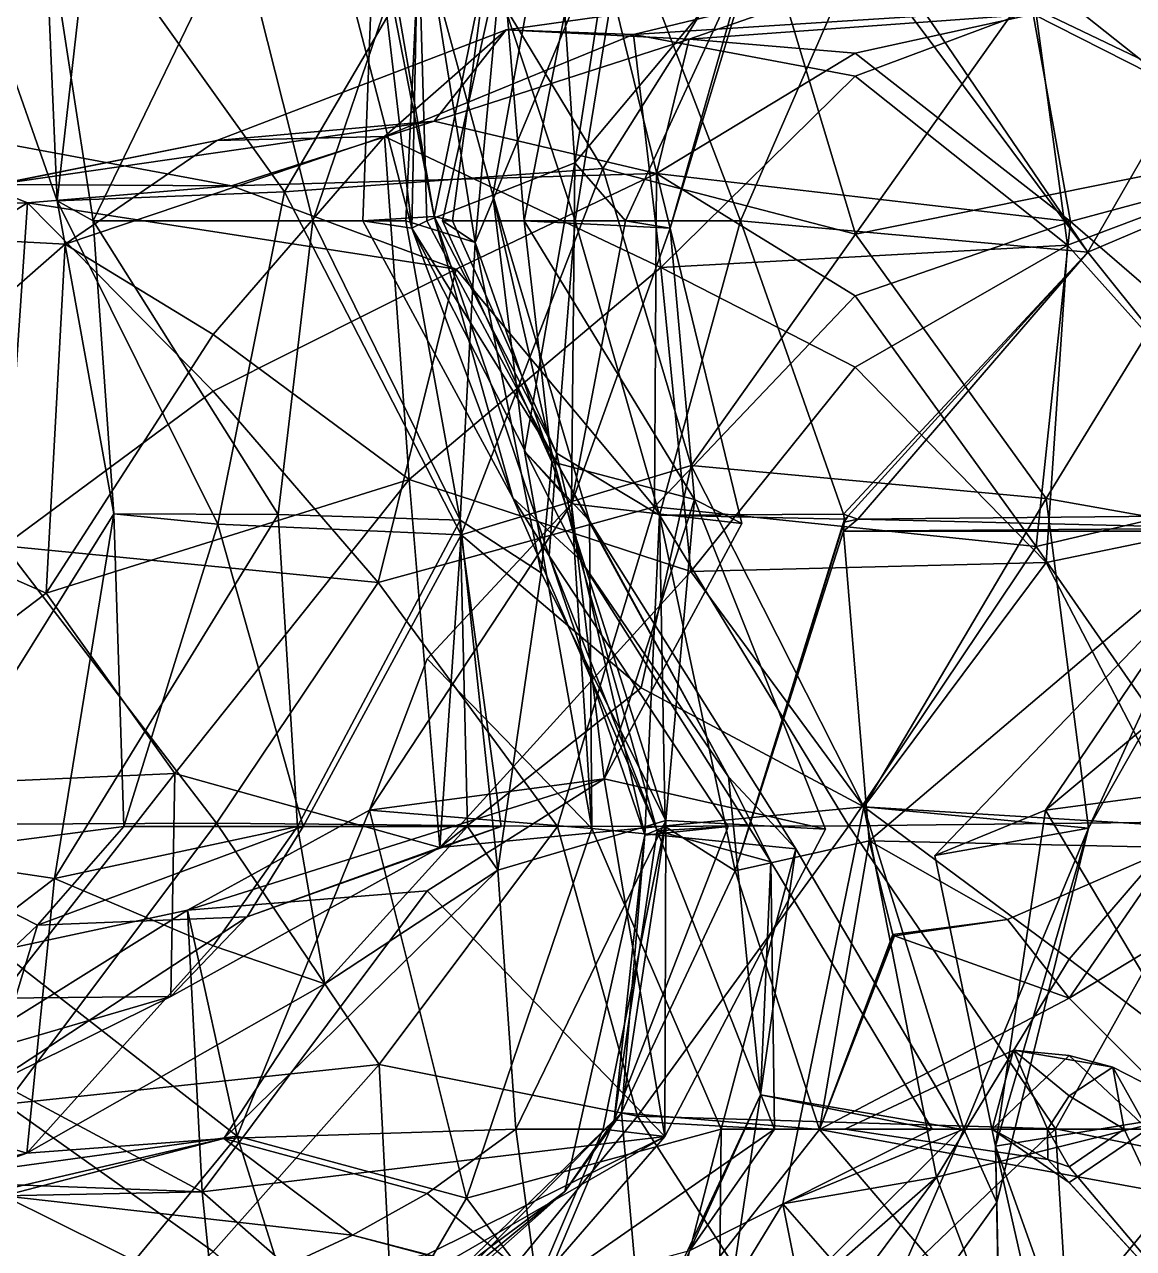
# Model space of a CAD drawing. Extents: x 290034 to 295698, y 4553723 to 4561693.
# Drawn here: x 291748.8 to 291814.1, y 4554267.2 to 4554339.3 of the extents above; entities that cross this region are included whole.
import ezdxf

# ---------------------------------------------------------------- set-up
doc = ezdxf.new("R2010")
doc.units = 0
doc.layers.add('Au_ppm_Pref_-_0_2', color=7, linetype='CONTINUOUS')

msp = doc.modelspace()

# ---------------------------------------------------------------- linework, layer by layer
at = {"layer": 'Au_ppm_Pref_-_0_2'}
for points in [[(291779.996, 4554349.171, 1846.071), (291771.988, 4554345.353, 1852.878), (291776.383, 4554329.211, 1846.867)], [(291781.194, 4554331.114, 1840.022), (291779.996, 4554349.171, 1846.071), (291776.383, 4554329.211, 1846.867)], [(291779.996, 4554349.171, 1846.071), (291781.194, 4554331.114, 1840.022), (291783.437, 4554345.519, 1841.191)], [(291786.812, 4554327.282, 1829.434), (291781.988, 4554346.961, 1823.488), (291793.313, 4554348.792, 1830.647)], [(291786.812, 4554327.282, 1829.434), (291793.313, 4554348.792, 1830.647), (291791.355, 4554343.225, 1835.92)], [(291825.802, 4554347.901, 1780.587), (291808.441, 4554342.026, 1777.906), (291821.43, 4554331.717, 1777.896)], [(291784.078, 4554347.348, 1811.485), (291775.326, 4554326.421, 1811.513), (291772.137, 4554346.41, 1805.37)], [(291776.919, 4554343.603, 1818.344), (291775.326, 4554326.421, 1811.513), (291784.078, 4554347.348, 1811.485)], [(291761.338, 4554345.257, 1798.779), (291772.137, 4554346.41, 1805.37), (291765.77, 4554327.701, 1800.816)], [(291772.137, 4554346.41, 1805.37), (291771.244, 4554327.701, 1805.555), (291765.77, 4554327.701, 1800.816)], [(291775.326, 4554326.421, 1811.513), (291771.244, 4554327.701, 1805.555), (291772.137, 4554346.41, 1805.37)], [(291776.919, 4554343.603, 1818.344), (291781.988, 4554346.961, 1823.488), (291778.228, 4554327.701, 1822.222)], [(291778.228, 4554327.701, 1822.222), (291781.988, 4554346.961, 1823.488), (291786.812, 4554327.282, 1829.434)], [(291823.498, 4554346.859, 1886.684), (291811.402, 4554325.861, 1887.581), (291798.728, 4554344.505, 1887.218)], [(291823.498, 4554346.859, 1886.684), (291825.979, 4554332.068, 1885.667), (291811.402, 4554325.861, 1887.581)], [(291750.72, 4554328.881, 1788.446), (291744.886, 4554345.519, 1787.737), (291749.976, 4554346.315, 1793.544)], [(291749.976, 4554346.315, 1793.544), (291761.338, 4554345.257, 1798.779), (291752.848, 4554327.701, 1794.917)], [(291749.976, 4554346.315, 1793.544), (291752.848, 4554327.701, 1794.917), (291750.72, 4554328.881, 1788.446)], [(291773.743, 4554345.83, 1782.106), (291752.613, 4554345.519, 1784.293), (291764.115, 4554329.416, 1782.749)], [(291773.743, 4554345.83, 1782.106), (291764.115, 4554329.416, 1782.749), (291782.861, 4554330.78, 1779.708)], [(291766.857, 4554345.519, 1859.009), (291769.406, 4554345.956, 1864.935), (291771.599, 4554327.276, 1859.002)], [(291768.718, 4554327.701, 1864.948), (291769.406, 4554345.956, 1864.935), (291772.921, 4554327.959, 1870.766)], [(291769.406, 4554345.956, 1864.935), (291768.718, 4554327.701, 1864.948), (291771.599, 4554327.276, 1859.002)], [(291772.921, 4554327.959, 1870.766), (291769.406, 4554345.956, 1864.935), (291769.877, 4554345.519, 1870.887)], [(291782.861, 4554330.78, 1779.708), (291792.134, 4554345.519, 1779.166), (291773.743, 4554345.83, 1782.106)], [(291744.886, 4554345.519, 1787.737), (291750.72, 4554328.881, 1788.446), (291752.613, 4554345.519, 1784.293)], [(291764.115, 4554329.416, 1782.749), (291752.613, 4554345.519, 1784.293), (291750.72, 4554328.881, 1788.446)], [(291761.338, 4554345.257, 1798.779), (291765.77, 4554327.701, 1800.816), (291752.848, 4554327.701, 1794.917)], [(291771.988, 4554345.353, 1852.878), (291766.857, 4554345.519, 1859.009), (291771.599, 4554327.276, 1859.002)], [(291769.877, 4554345.519, 1870.887), (291776.088, 4554343.341, 1876.362), (291772.921, 4554327.959, 1870.766)], [(291771.988, 4554345.353, 1852.878), (291771.599, 4554327.276, 1859.002), (291772.491, 4554327.701, 1853.069)], [(291776.383, 4554329.211, 1846.867), (291771.988, 4554345.353, 1852.878), (291772.491, 4554327.701, 1853.069)], [(291776.088, 4554343.341, 1876.362), (291784.121, 4554345.561, 1883.176), (291781.218, 4554327.701, 1881.396)], [(291791.355, 4554343.225, 1835.92), (291783.437, 4554345.519, 1841.191), (291781.194, 4554331.114, 1840.022)], [(291781.218, 4554327.701, 1881.396), (291784.121, 4554345.561, 1883.176), (291790.958, 4554327.701, 1885.951)], [(291792.134, 4554345.519, 1779.166), (291782.861, 4554330.78, 1779.708), (291797.724, 4554326.915, 1778.237)], [(291784.121, 4554345.561, 1883.176), (291797.984, 4554343.837, 1887.132), (291790.958, 4554327.701, 1885.951)], [(291792.134, 4554345.519, 1779.166), (291797.724, 4554326.915, 1778.237), (291808.441, 4554342.026, 1777.906)], [(291811.402, 4554325.861, 1887.581), (291797.984, 4554343.837, 1887.132), (291798.728, 4554344.505, 1887.218)], [(291778.228, 4554327.701, 1822.222), (291773.412, 4554327.701, 1817.433), (291776.919, 4554343.603, 1818.344)], [(291776.919, 4554343.603, 1818.344), (291773.412, 4554327.701, 1817.433), (291775.326, 4554326.421, 1811.513)], [(291797.984, 4554343.837, 1887.132), (291811.402, 4554325.861, 1887.581), (291790.958, 4554327.701, 1885.951)], [(291776.088, 4554343.341, 1876.362), (291773.997, 4554327.701, 1876.827), (291772.921, 4554327.959, 1870.766)], [(291776.088, 4554343.341, 1876.362), (291781.218, 4554327.701, 1881.396), (291773.997, 4554327.701, 1876.827)], [(291791.355, 4554343.225, 1835.92), (291781.194, 4554331.114, 1840.022), (291784.177, 4554327.701, 1835.251)], [(291791.355, 4554343.225, 1835.92), (291784.177, 4554327.701, 1835.251), (291786.812, 4554327.282, 1829.434)], [(291784.658, 4554338.673, 1763.397), (291777.162, 4554338.949, 1758.04), (291797.811, 4554341.842, 1758.031)], [(291797.811, 4554341.842, 1758.031), (291777.162, 4554338.949, 1758.04), (291787.933, 4554338.402, 1753.145)], [(291784.658, 4554338.673, 1763.397), (291797.811, 4554341.842, 1758.031), (291808.32, 4554340.179, 1763.14)], [(291797.811, 4554341.842, 1758.031), (291787.933, 4554338.402, 1753.145), (291808.185, 4554339.874, 1752.979)], [(291797.724, 4554326.915, 1778.237), (291821.43, 4554331.717, 1777.896), (291808.441, 4554342.026, 1777.906)], [(291784.658, 4554338.673, 1763.397), (291808.32, 4554340.179, 1763.14), (291797.715, 4554336.22, 1766.819)], [(291810.215, 4554326.266, 1769.014), (291797.715, 4554336.22, 1766.819), (291808.32, 4554340.179, 1763.14)], [(291819.374, 4554340.513, 1758.04), (291808.185, 4554339.874, 1752.979), (291824.667, 4554331.51, 1751.921)], [(291808.32, 4554340.179, 1763.14), (291819.374, 4554340.513, 1758.04), (291825.419, 4554331.997, 1764.353)], [(291810.215, 4554326.266, 1769.014), (291808.32, 4554340.179, 1763.14), (291825.419, 4554331.997, 1764.353)], [(291787.933, 4554338.402, 1753.145), (291797.715, 4554337.579, 1748.808), (291808.185, 4554339.874, 1752.979)], [(291808.185, 4554339.874, 1752.979), (291797.715, 4554337.579, 1748.808), (291810.382, 4554327.666, 1746.025)], [(291808.185, 4554339.874, 1752.979), (291810.382, 4554327.666, 1746.025), (291824.667, 4554331.51, 1751.921)], [(291770.002, 4554332.664, 1764.344), (291760.127, 4554332.433, 1758.152), (291777.162, 4554338.949, 1758.04)], [(291777.162, 4554338.949, 1758.04), (291760.127, 4554332.433, 1758.152), (291772.921, 4554333.576, 1752.135)], [(291784.658, 4554338.673, 1763.397), (291770.002, 4554332.664, 1764.344), (291777.162, 4554338.949, 1758.04)], [(291786.273, 4554324.965, 1768.529), (291770.002, 4554332.664, 1764.344), (291784.658, 4554338.673, 1763.397)], [(291787.933, 4554338.402, 1753.145), (291777.162, 4554338.949, 1758.04), (291772.921, 4554333.576, 1752.135)], [(291786.273, 4554324.965, 1768.529), (291784.658, 4554338.673, 1763.397), (291797.715, 4554336.22, 1766.819)], [(291786.003, 4554330.501, 1745.799), (291787.933, 4554338.402, 1753.145), (291772.921, 4554333.576, 1752.135)], [(291787.933, 4554338.402, 1753.145), (291786.003, 4554330.501, 1745.799), (291797.715, 4554337.579, 1748.808)], [(291786.003, 4554330.501, 1745.799), (291810.382, 4554327.666, 1746.025), (291797.715, 4554337.579, 1748.808)], [(291810.215, 4554326.266, 1769.014), (291786.273, 4554324.965, 1768.529), (291797.715, 4554336.22, 1766.819)], [(291721.923, 4554328.633, 1739.6), (291748.975, 4554328.77, 1739.746), (291734.171, 4554334.741, 1745.958)], [(291747.163, 4554329.835, 1752.042), (291734.171, 4554334.741, 1745.958), (291760.982, 4554329.774, 1745.394)], [(291748.975, 4554328.77, 1739.746), (291760.982, 4554329.774, 1745.394), (291734.171, 4554334.741, 1745.958)], [(291747.163, 4554329.835, 1752.042), (291772.921, 4554333.576, 1752.135), (291760.127, 4554332.433, 1758.152)], [(291747.163, 4554329.835, 1752.042), (291760.982, 4554329.774, 1745.394), (291772.921, 4554333.576, 1752.135)], [(291760.982, 4554329.774, 1745.394), (291786.003, 4554330.501, 1745.799), (291772.921, 4554333.576, 1752.135)], [(291751.2, 4554326.323, 1763.102), (291734.244, 4554327.242, 1757.971), (291760.127, 4554332.433, 1758.152)], [(291734.244, 4554327.242, 1757.971), (291747.163, 4554329.835, 1752.042), (291760.127, 4554332.433, 1758.152)], [(291770.002, 4554332.664, 1764.344), (291759.918, 4554321.025, 1767.694), (291751.2, 4554326.323, 1763.102)], [(291760.127, 4554332.433, 1758.152), (291770.002, 4554332.664, 1764.344), (291751.2, 4554326.323, 1763.102)], [(291771.444, 4554312.485, 1770.748), (291759.918, 4554321.025, 1767.694), (291770.002, 4554332.664, 1764.344)], [(291786.273, 4554324.965, 1768.529), (291771.444, 4554312.485, 1770.748), (291770.002, 4554332.664, 1764.344)], [(291825.419, 4554331.997, 1764.353), (291824.142, 4554310.734, 1771.016), (291810.215, 4554326.266, 1769.014)], [(291811.402, 4554325.861, 1887.581), (291825.979, 4554332.068, 1885.667), (291823.794, 4554310.396, 1890.422)], [(291797.724, 4554326.915, 1778.237), (291808.95, 4554311.366, 1776.996), (291821.43, 4554331.717, 1777.896)], [(291821.227, 4554309.177, 1782.037), (291821.43, 4554331.717, 1777.896), (291808.95, 4554311.366, 1776.996)], [(291824.667, 4554331.51, 1751.921), (291810.382, 4554327.666, 1746.025), (291827.375, 4554312.987, 1745.206)], [(291764.115, 4554329.416, 1782.749), (291774.51, 4554309.22, 1782.147), (291782.861, 4554330.78, 1779.708)], [(291774.51, 4554309.22, 1782.147), (291788.05, 4554313.3, 1778.38), (291782.861, 4554330.78, 1779.708)], [(291778.246, 4554314.147, 1841.191), (291781.194, 4554331.114, 1840.022), (291776.383, 4554329.211, 1846.867)], [(291781.194, 4554331.114, 1840.022), (291778.246, 4554314.147, 1841.191), (291781.006, 4554311.057, 1835.535)], [(291784.177, 4554327.701, 1835.251), (291781.194, 4554331.114, 1840.022), (291781.006, 4554311.057, 1835.535)], [(291797.724, 4554326.915, 1778.237), (291782.861, 4554330.78, 1779.708), (291788.05, 4554313.3, 1778.38)], [(291774.21, 4554324.866, 1740.971), (291786.003, 4554330.501, 1745.799), (291760.982, 4554329.774, 1745.394)], [(291774.21, 4554324.866, 1740.971), (291785.891, 4554310.867, 1738.667), (291786.003, 4554330.501, 1745.799)], [(291785.891, 4554310.867, 1738.667), (291797.715, 4554323.301, 1741.689), (291786.003, 4554330.501, 1745.799)], [(291797.715, 4554323.301, 1741.689), (291810.382, 4554327.666, 1746.025), (291786.003, 4554330.501, 1745.799)], [(291774.21, 4554324.866, 1740.971), (291760.982, 4554329.774, 1745.394), (291748.975, 4554328.77, 1739.746)], [(291764.115, 4554329.416, 1782.749), (291750.72, 4554328.881, 1788.446), (291760.189, 4554309.846, 1787.844)], [(291764.115, 4554329.416, 1782.749), (291760.189, 4554309.846, 1787.844), (291774.51, 4554309.22, 1782.147)], [(291779.87, 4554313.975, 1853.069), (291776.383, 4554329.211, 1846.867), (291772.491, 4554327.701, 1853.069)], [(291779.87, 4554313.975, 1853.069), (291782.07, 4554310.053, 1847.2), (291776.383, 4554329.211, 1846.867)], [(291776.383, 4554329.211, 1846.867), (291782.07, 4554310.053, 1847.2), (291778.246, 4554314.147, 1841.191)], [(291734.719, 4554319.93, 1736.873), (291748.975, 4554328.77, 1739.746), (291721.923, 4554328.633, 1739.6)], [(291747.606, 4554308.571, 1735.975), (291748.975, 4554328.77, 1739.746), (291734.719, 4554319.93, 1736.873)], [(291747.606, 4554308.571, 1735.975), (291759.918, 4554317.69, 1737.62), (291748.975, 4554328.77, 1739.746)], [(291759.918, 4554317.69, 1737.62), (291774.21, 4554324.866, 1740.971), (291748.975, 4554328.77, 1739.746)], [(291760.189, 4554309.846, 1787.844), (291750.72, 4554328.881, 1788.446), (291754.06, 4554310.456, 1793.676)], [(291754.06, 4554310.456, 1793.676), (291750.72, 4554328.881, 1788.446), (291752.848, 4554327.701, 1794.917)], [(291754.06, 4554310.456, 1793.676), (291752.848, 4554327.701, 1794.917), (291763.729, 4554310.425, 1798.608)], [(291763.729, 4554310.425, 1798.608), (291752.848, 4554327.701, 1794.917), (291765.77, 4554327.701, 1800.816)], [(291774.456, 4554310.081, 1805.281), (291763.729, 4554310.425, 1798.608), (291765.77, 4554327.701, 1800.816)], [(291774.456, 4554310.081, 1805.281), (291765.77, 4554327.701, 1800.816), (291771.244, 4554327.701, 1805.555)], [(291777.557, 4554311.399, 1865.84), (291768.718, 4554327.701, 1864.948), (291772.921, 4554327.959, 1870.766)], [(291777.557, 4554311.399, 1865.84), (291771.599, 4554327.276, 1859.002), (291768.718, 4554327.701, 1864.948)], [(291774.456, 4554310.081, 1805.281), (291771.244, 4554327.701, 1805.555), (291775.326, 4554326.421, 1811.513)], [(291779.87, 4554313.975, 1853.069), (291772.491, 4554327.701, 1853.069), (291771.599, 4554327.276, 1859.002)], [(291780.116, 4554314.036, 1876.827), (291779.7, 4554307.986, 1871.684), (291772.921, 4554327.959, 1870.766)], [(291772.921, 4554327.959, 1870.766), (291779.7, 4554307.986, 1871.684), (291777.557, 4554311.399, 1865.84)], [(291780.116, 4554314.036, 1876.827), (291772.921, 4554327.959, 1870.766), (291773.997, 4554327.701, 1876.827)], [(291778.228, 4554327.701, 1822.222), (291779.845, 4554313.516, 1817.433), (291773.412, 4554327.701, 1817.433)], [(291773.412, 4554327.701, 1817.433), (291779.845, 4554313.516, 1817.433), (291775.326, 4554326.421, 1811.513)], [(291780.116, 4554314.036, 1876.827), (291773.997, 4554327.701, 1876.827), (291781.218, 4554327.701, 1881.396)], [(291778.228, 4554327.701, 1822.222), (291786.812, 4554327.282, 1829.434), (291788.251, 4554311.31, 1823.32)], [(291778.228, 4554327.701, 1822.222), (291788.251, 4554311.31, 1823.32), (291779.845, 4554313.516, 1817.433)], [(291780.116, 4554314.036, 1876.827), (291781.218, 4554327.701, 1881.396), (291786.189, 4554310.385, 1882.535)], [(291786.812, 4554327.282, 1829.434), (291784.177, 4554327.701, 1835.251), (291781.006, 4554311.057, 1835.535)], [(291786.189, 4554310.385, 1882.535), (291781.218, 4554327.701, 1881.396), (291790.958, 4554327.701, 1885.951)], [(291790.958, 4554327.701, 1885.951), (291797.012, 4554310.441, 1888.563), (291786.189, 4554310.385, 1882.535)], [(291797.012, 4554310.441, 1888.563), (291790.958, 4554327.701, 1885.951), (291811.402, 4554325.861, 1887.581)], [(291808.354, 4554308.547, 1740.788), (291810.382, 4554327.666, 1746.025), (291797.715, 4554323.301, 1741.689)], [(291808.354, 4554308.547, 1740.788), (291827.375, 4554312.987, 1745.206), (291810.382, 4554327.666, 1746.025)], [(291751.2, 4554326.323, 1763.102), (291735.212, 4554312.32, 1764.637), (291734.244, 4554327.242, 1757.971)], [(291777.557, 4554311.399, 1865.84), (291781.544, 4554307.741, 1858.554), (291771.599, 4554327.276, 1859.002)], [(291781.544, 4554307.741, 1858.554), (291779.87, 4554313.975, 1853.069), (291771.599, 4554327.276, 1859.002)], [(291786.812, 4554327.282, 1829.434), (291781.006, 4554311.057, 1835.535), (291791.037, 4554309.883, 1829.312)], [(291786.812, 4554327.282, 1829.434), (291791.037, 4554309.883, 1829.312), (291788.251, 4554311.31, 1823.32)], [(291750.073, 4554305.782, 1768.923), (291735.212, 4554312.32, 1764.637), (291751.2, 4554326.323, 1763.102)], [(291750.073, 4554305.782, 1768.923), (291751.2, 4554326.323, 1763.102), (291759.918, 4554321.025, 1767.694)], [(291775.326, 4554326.421, 1811.513), (291779.212, 4554306.992, 1812.317), (291774.456, 4554310.081, 1805.281)], [(291775.326, 4554326.421, 1811.513), (291779.845, 4554313.516, 1817.433), (291779.212, 4554306.992, 1812.317)], [(291797.715, 4554319.088, 1772.987), (291786.273, 4554324.965, 1768.529), (291810.215, 4554326.266, 1769.014)], [(291788.05, 4554313.3, 1778.38), (291808.95, 4554311.366, 1776.996), (291797.724, 4554326.915, 1778.237)], [(291797.715, 4554319.088, 1772.987), (291810.215, 4554326.266, 1769.014), (291808.959, 4554307.605, 1774.46)], [(291808.959, 4554307.605, 1774.46), (291810.215, 4554326.266, 1769.014), (291824.142, 4554310.734, 1771.016)], [(291797.012, 4554310.441, 1888.563), (291811.402, 4554325.861, 1887.581), (291797.297, 4554310.34, 1888.596)], [(291797.297, 4554310.34, 1888.596), (291811.402, 4554325.861, 1887.581), (291797.873, 4554310.149, 1888.66)], [(291811.402, 4554325.861, 1887.581), (291823.794, 4554310.396, 1890.422), (291797.873, 4554310.149, 1888.66)], [(291774.21, 4554324.866, 1740.971), (291759.918, 4554317.69, 1737.62), (291769.616, 4554306.419, 1736.805)], [(291774.21, 4554324.866, 1740.971), (291769.616, 4554306.419, 1736.805), (291785.891, 4554310.867, 1738.667)], [(291788.037, 4554307.068, 1773.543), (291771.444, 4554312.485, 1770.748), (291786.273, 4554324.965, 1768.529)], [(291788.037, 4554307.068, 1773.543), (291786.273, 4554324.965, 1768.529), (291797.715, 4554319.088, 1772.987)], [(291797.715, 4554323.301, 1741.689), (291785.891, 4554310.867, 1738.667), (291808.354, 4554308.547, 1740.788)], [(291750.073, 4554305.782, 1768.923), (291759.918, 4554321.025, 1767.694), (291771.444, 4554312.485, 1770.748)], [(291788.037, 4554307.068, 1773.543), (291797.715, 4554319.088, 1772.987), (291808.959, 4554307.605, 1774.46)], [(291747.606, 4554308.571, 1735.975), (291769.616, 4554306.419, 1736.805), (291759.918, 4554317.69, 1737.62)], [(291782.07, 4554310.053, 1847.2), (291782.213, 4554291.948, 1841.681), (291778.246, 4554314.147, 1841.191)], [(291782.213, 4554291.948, 1841.681), (291781.006, 4554311.057, 1835.535), (291778.246, 4554314.147, 1841.191)], [(291785.332, 4554291.552, 1876.773), (291779.7, 4554307.986, 1871.684), (291780.116, 4554314.036, 1876.827)], [(291790.259, 4554294.982, 1853.069), (291779.87, 4554313.975, 1853.069), (291781.544, 4554307.741, 1858.554)], [(291790.259, 4554294.982, 1853.069), (291782.07, 4554310.053, 1847.2), (291779.87, 4554313.975, 1853.069)], [(291785.332, 4554291.552, 1876.773), (291780.116, 4554314.036, 1876.827), (291786.189, 4554310.385, 1882.535)], [(291774.51, 4554309.22, 1782.147), (291785.116, 4554300.222, 1779.078), (291788.05, 4554313.3, 1778.38)], [(291786.561, 4554292.408, 1816.859), (291779.212, 4554306.992, 1812.317), (291779.845, 4554313.516, 1817.433)], [(291786.561, 4554292.408, 1816.859), (291779.845, 4554313.516, 1817.433), (291788.251, 4554311.31, 1823.32)], [(291798.22, 4554293.221, 1775.858), (291788.05, 4554313.3, 1778.38), (291785.116, 4554300.222, 1779.078)], [(291788.05, 4554313.3, 1778.38), (291798.22, 4554293.221, 1775.858), (291808.95, 4554311.366, 1776.996)], [(291819.614, 4554292.353, 1741.684), (291827.375, 4554312.987, 1745.206), (291808.354, 4554308.547, 1740.788)], [(291734.713, 4554294.167, 1770.438), (291735.212, 4554312.32, 1764.637), (291750.073, 4554305.782, 1768.923)], [(291757.657, 4554295.183, 1772.024), (291750.073, 4554305.782, 1768.923), (291771.444, 4554312.485, 1770.748)], [(291773.246, 4554290.825, 1775.404), (291757.657, 4554295.183, 1772.024), (291771.444, 4554312.485, 1770.748)], [(291771.444, 4554312.485, 1770.748), (291788.037, 4554307.068, 1773.543), (291773.246, 4554290.825, 1775.404)], [(291779.7, 4554307.986, 1871.684), (291786.045, 4554291.803, 1865.049), (291777.557, 4554311.399, 1865.84)], [(291786.045, 4554291.803, 1865.049), (291781.544, 4554307.741, 1858.554), (291777.557, 4554311.399, 1865.84)], [(291795.956, 4554291.904, 1823.064), (291788.251, 4554311.31, 1823.32), (291782.935, 4554294.867, 1828.442)], [(291788.251, 4554311.31, 1823.32), (291791.037, 4554309.883, 1829.312), (291782.935, 4554294.867, 1828.442)], [(291786.561, 4554292.408, 1816.859), (291788.251, 4554311.31, 1823.32), (291795.956, 4554291.904, 1823.064)], [(291811.454, 4554291.967, 1781.449), (291808.95, 4554311.366, 1776.996), (291798.22, 4554293.221, 1775.858)], [(291808.95, 4554311.366, 1776.996), (291811.454, 4554291.967, 1781.449), (291821.227, 4554309.177, 1782.037)], [(291750.574, 4554289.003, 1798.272), (291741.499, 4554290.355, 1793.676), (291754.06, 4554310.456, 1793.676)], [(291754.06, 4554310.456, 1793.676), (291741.499, 4554290.355, 1793.676), (291754.643, 4554292.065, 1791.19)], [(291750.574, 4554289.003, 1798.272), (291754.06, 4554310.456, 1793.676), (291763.729, 4554310.425, 1798.608)], [(291764.867, 4554292.065, 1800.634), (291750.574, 4554289.003, 1798.272), (291763.729, 4554310.425, 1798.608)], [(291754.06, 4554310.456, 1793.676), (291754.643, 4554292.065, 1791.19), (291760.189, 4554309.846, 1787.844)], [(291774.456, 4554310.081, 1805.281), (291764.867, 4554292.065, 1800.634), (291763.729, 4554310.425, 1798.608)], [(291772.517, 4554301.936, 1838.542), (291769.115, 4554293.013, 1835.184), (291781.006, 4554311.057, 1835.535)], [(291781.006, 4554311.057, 1835.535), (291769.115, 4554293.013, 1835.184), (291782.935, 4554294.867, 1828.442)], [(291769.616, 4554306.419, 1736.805), (291780.177, 4554292.065, 1736.611), (291785.891, 4554310.867, 1738.667)], [(291782.213, 4554291.948, 1841.681), (291772.517, 4554301.936, 1838.542), (291781.006, 4554311.057, 1835.535)], [(291780.177, 4554292.065, 1736.611), (291797.342, 4554292.093, 1738.046), (291785.891, 4554310.867, 1738.667)], [(291781.006, 4554311.057, 1835.535), (291782.935, 4554294.867, 1828.442), (291791.037, 4554309.883, 1829.312)], [(291786.189, 4554310.385, 1882.535), (291786.524, 4554292.065, 1882.766), (291785.332, 4554291.552, 1876.773)], [(291785.891, 4554310.867, 1738.667), (291797.342, 4554292.093, 1738.046), (291808.354, 4554308.547, 1740.788)], [(291786.189, 4554310.385, 1882.535), (291797.012, 4554310.441, 1888.563), (291797.087, 4554310.142, 1888.592)], [(291797.087, 4554310.142, 1888.592), (291790.636, 4554289.454, 1887.973), (291786.189, 4554310.385, 1882.535)], [(291790.636, 4554289.454, 1887.973), (291786.524, 4554292.065, 1882.766), (291786.189, 4554310.385, 1882.535)], [(291797.297, 4554310.34, 1888.596), (291797.087, 4554310.142, 1888.592), (291797.012, 4554310.441, 1888.563)], [(291823.794, 4554310.396, 1890.422), (291819.797, 4554309.609, 1890.612), (291797.873, 4554310.149, 1888.66)], [(291808.959, 4554307.605, 1774.46), (291824.142, 4554310.734, 1771.016), (291817.027, 4554292.065, 1773.083)], [(291760.189, 4554309.846, 1787.844), (291754.643, 4554292.065, 1791.19), (291765.216, 4554292.065, 1786.422)], [(291774.51, 4554309.22, 1782.147), (291760.189, 4554309.846, 1787.844), (291765.216, 4554292.065, 1786.422)], [(291774.456, 4554310.081, 1805.281), (291774.881, 4554292.065, 1805.555), (291764.867, 4554292.065, 1800.634)], [(291779.212, 4554306.992, 1812.317), (291776.675, 4554289.494, 1810.672), (291774.456, 4554310.081, 1805.281)], [(291776.675, 4554289.494, 1810.672), (291774.881, 4554292.065, 1805.555), (291774.456, 4554310.081, 1805.281)], [(291790.259, 4554294.982, 1853.069), (291794.214, 4554290.746, 1847.627), (291782.07, 4554310.053, 1847.2)], [(291782.07, 4554310.053, 1847.2), (291794.214, 4554290.746, 1847.627), (291782.213, 4554291.948, 1841.681)], [(291790.636, 4554289.454, 1887.973), (291797.087, 4554310.142, 1888.592), (291797.06, 4554309.961, 1888.603)], [(291797.06, 4554309.961, 1888.603), (291797.026, 4554309.448, 1888.638), (291790.636, 4554289.454, 1887.973)], [(291797.873, 4554310.149, 1888.66), (291797.026, 4554309.448, 1888.638), (291797.06, 4554309.961, 1888.603)], [(291819.797, 4554309.609, 1890.612), (291797.026, 4554309.448, 1888.638), (291797.873, 4554310.149, 1888.66)], [(291797.297, 4554310.34, 1888.596), (291797.873, 4554310.149, 1888.66), (291797.06, 4554309.961, 1888.603)], [(291797.087, 4554310.142, 1888.592), (291797.297, 4554310.34, 1888.596), (291797.06, 4554309.961, 1888.603)], [(291774.51, 4554309.22, 1782.147), (291765.216, 4554292.065, 1786.422), (291776.861, 4554292.065, 1781.797)], [(291774.51, 4554309.22, 1782.147), (291776.861, 4554292.065, 1781.797), (291773.246, 4554290.825, 1775.404)], [(291774.51, 4554309.22, 1782.147), (291773.246, 4554290.825, 1775.404), (291785.116, 4554300.222, 1779.078)], [(291797.026, 4554309.448, 1888.638), (291798.532, 4554291.208, 1890.973), (291790.636, 4554289.454, 1887.973)], [(291819.797, 4554309.609, 1890.612), (291820, 4554309.448, 1890.641), (291797.026, 4554309.448, 1888.638)], [(291820, 4554309.448, 1890.641), (291798.532, 4554291.208, 1890.973), (291797.026, 4554309.448, 1888.638)], [(291816.417, 4554290.818, 1892.58), (291798.532, 4554291.208, 1890.973), (291820, 4554309.448, 1890.641)], [(291821.227, 4554309.177, 1782.037), (291811.454, 4554291.967, 1781.449), (291818.345, 4554306.947, 1787.737)], [(291747.606, 4554308.571, 1735.975), (291734.74, 4554292.141, 1734.568), (291760.112, 4554292.252, 1735.835)], [(291760.112, 4554292.252, 1735.835), (291769.616, 4554306.419, 1736.805), (291747.606, 4554308.571, 1735.975)], [(291819.614, 4554292.353, 1741.684), (291808.354, 4554308.547, 1740.788), (291797.342, 4554292.093, 1738.046)], [(291785.332, 4554291.552, 1876.773), (291790.236, 4554292.065, 1870.887), (291779.7, 4554307.986, 1871.684)], [(291779.7, 4554307.986, 1871.684), (291790.236, 4554292.065, 1870.887), (291786.045, 4554291.803, 1865.049)], [(291786.045, 4554291.803, 1865.049), (291792.75, 4554289.97, 1858.182), (291781.544, 4554307.741, 1858.554)], [(291792.75, 4554289.97, 1858.182), (291790.259, 4554294.982, 1853.069), (291781.544, 4554307.741, 1858.554)], [(291788.037, 4554307.068, 1773.543), (291808.959, 4554307.605, 1774.46), (291798.22, 4554293.221, 1775.858)], [(291808.959, 4554307.605, 1774.46), (291817.027, 4554292.065, 1773.083), (291798.22, 4554293.221, 1775.858)], [(291788.037, 4554307.068, 1773.543), (291798.22, 4554293.221, 1775.858), (291773.246, 4554290.825, 1775.404)], [(291786.561, 4554292.408, 1816.859), (291776.675, 4554289.494, 1810.672), (291779.212, 4554306.992, 1812.317)], [(291808.915, 4554293.012, 1793.806), (291818.345, 4554306.947, 1787.737), (291802.402, 4554290.344, 1788.601)], [(291811.454, 4554291.967, 1781.449), (291802.402, 4554290.344, 1788.601), (291818.345, 4554306.947, 1787.737)], [(291808.915, 4554293.012, 1793.806), (291824.915, 4554306.373, 1793.074), (291818.345, 4554306.947, 1787.737)], [(291760.112, 4554292.252, 1735.835), (291780.177, 4554292.065, 1736.611), (291769.616, 4554306.419, 1736.805)], [(291808.915, 4554293.012, 1793.806), (291834.36, 4554296.411, 1795.668), (291824.915, 4554306.373, 1793.074)], [(291757.657, 4554295.183, 1772.024), (291734.713, 4554294.167, 1770.438), (291750.073, 4554305.782, 1768.923)], [(291772.517, 4554301.936, 1838.542), (291782.213, 4554291.948, 1841.681), (291769.115, 4554293.013, 1835.184)], [(291785.116, 4554300.222, 1779.078), (291773.246, 4554290.825, 1775.404), (291798.22, 4554293.221, 1775.858)], [(291808.915, 4554293.012, 1793.806), (291819.367, 4554275.447, 1794.497), (291834.36, 4554296.411, 1795.668)], [(291757.657, 4554295.183, 1772.024), (291747.318, 4554281.947, 1772.485), (291734.713, 4554294.167, 1770.438)], [(291757.414, 4554282.05, 1777.279), (291747.318, 4554281.947, 1772.485), (291757.657, 4554295.183, 1772.024)], [(291773.246, 4554290.825, 1775.404), (291757.414, 4554282.05, 1777.279), (291757.657, 4554295.183, 1772.024)], [(291758.398, 4554287.136, 1829.312), (291782.935, 4554294.867, 1828.442), (291769.115, 4554293.013, 1835.184)], [(291758.398, 4554287.136, 1829.312), (291772.517, 4554288.276, 1824.636), (291782.935, 4554294.867, 1828.442)], [(291782.935, 4554294.867, 1828.442), (291772.517, 4554288.276, 1824.636), (291786.493, 4554273.822, 1823.561)], [(291786.493, 4554273.822, 1823.561), (291795.956, 4554291.904, 1823.064), (291782.935, 4554294.867, 1828.442)], [(291792.75, 4554289.97, 1858.182), (291792.142, 4554276.262, 1853.029), (291790.259, 4554294.982, 1853.069)], [(291792.142, 4554276.262, 1853.029), (291794.214, 4554290.746, 1847.627), (291790.259, 4554294.982, 1853.069)], [(291802.495, 4554271.418, 1771.229), (291793.451, 4554269.856, 1775.858), (291798.22, 4554293.221, 1775.858)], [(291793.451, 4554269.856, 1775.858), (291804.102, 4554274.247, 1778.787), (291798.22, 4554293.221, 1775.858)], [(291811.454, 4554291.967, 1781.449), (291798.22, 4554293.221, 1775.858), (291804.102, 4554274.247, 1778.787)], [(291802.495, 4554271.418, 1771.229), (291798.22, 4554293.221, 1775.858), (291810.314, 4554284.245, 1772.526)], [(291810.314, 4554284.245, 1772.526), (291798.22, 4554293.221, 1775.858), (291817.027, 4554292.065, 1773.083)], [(291761.328, 4554273.837, 1834.869), (291758.398, 4554287.136, 1829.312), (291769.115, 4554293.013, 1835.184)], [(291761.328, 4554273.837, 1834.869), (291769.115, 4554293.013, 1835.184), (291774.833, 4554270.181, 1838.743)], [(291774.833, 4554270.181, 1838.743), (291769.115, 4554293.013, 1835.184), (291782.213, 4554291.948, 1841.681)], [(291777.725, 4554274.247, 1814.978), (291776.675, 4554289.494, 1810.672), (291786.561, 4554292.408, 1816.859)], [(291782.873, 4554274.247, 1817.433), (291777.725, 4554274.247, 1814.978), (291786.561, 4554292.408, 1816.859)], [(291782.873, 4554274.247, 1817.433), (291786.561, 4554292.408, 1816.859), (291786.493, 4554273.822, 1823.561)], [(291786.493, 4554273.822, 1823.561), (291786.561, 4554292.408, 1816.859), (291795.956, 4554291.904, 1823.064)], [(291809.495, 4554274.27, 1740.64), (291819.614, 4554292.353, 1741.684), (291797.342, 4554292.093, 1738.046)], [(291808.915, 4554293.012, 1793.806), (291802.402, 4554290.344, 1788.601), (291805.969, 4554273.245, 1787.619)], [(291808.915, 4554293.012, 1793.806), (291805.969, 4554273.245, 1787.619), (291819.367, 4554275.447, 1794.497)], [(291809.495, 4554274.27, 1740.64), (291828.045, 4554270.555, 1745.007), (291819.614, 4554292.353, 1741.684)], [(291747.707, 4554275.707, 1735.922), (291760.112, 4554292.252, 1735.835), (291734.74, 4554292.141, 1734.568)], [(291749.575, 4554286.254, 1788.61), (291754.643, 4554292.065, 1791.19), (291741.499, 4554290.355, 1793.676)], [(291747.707, 4554275.707, 1735.922), (291769.683, 4554278.053, 1736.887), (291760.112, 4554292.252, 1735.835)], [(291754.643, 4554292.065, 1791.19), (291749.575, 4554286.254, 1788.61), (291765.216, 4554292.065, 1786.422)], [(291749.575, 4554286.254, 1788.61), (291761.911, 4554286.736, 1782.634), (291765.216, 4554292.065, 1786.422)], [(291759.918, 4554285.025, 1803.208), (291750.574, 4554289.003, 1798.272), (291764.867, 4554292.065, 1800.634)], [(291766.476, 4554282.79, 1805.555), (291759.918, 4554285.025, 1803.208), (291764.867, 4554292.065, 1800.634)], [(291760.112, 4554292.252, 1735.835), (291769.683, 4554278.053, 1736.887), (291780.177, 4554292.065, 1736.611)], [(291776.861, 4554292.065, 1781.797), (291765.216, 4554292.065, 1786.422), (291761.911, 4554286.736, 1782.634)], [(291773.246, 4554290.825, 1775.404), (291776.861, 4554292.065, 1781.797), (291761.911, 4554286.736, 1782.634)], [(291766.476, 4554282.79, 1805.555), (291764.867, 4554292.065, 1800.634), (291774.881, 4554292.065, 1805.555)], [(291776.675, 4554289.494, 1810.672), (291766.476, 4554282.79, 1805.555), (291774.881, 4554292.065, 1805.555)], [(291769.683, 4554278.053, 1736.887), (291784.901, 4554275.011, 1737.994), (291780.177, 4554292.065, 1736.611)], [(291789.813, 4554274.247, 1842.495), (291774.833, 4554270.181, 1838.743), (291782.213, 4554291.948, 1841.681)], [(291784.901, 4554275.011, 1737.994), (291797.342, 4554292.093, 1738.046), (291780.177, 4554292.065, 1736.611)], [(291789.813, 4554274.247, 1842.495), (291782.213, 4554291.948, 1841.681), (291794.214, 4554290.746, 1847.627)], [(291783.51, 4554274.778, 1870.891), (291790.236, 4554292.065, 1870.887), (291785.332, 4554291.552, 1876.773)], [(291786.045, 4554291.803, 1865.049), (291790.236, 4554292.065, 1870.887), (291783.51, 4554274.778, 1870.891)], [(291786.045, 4554291.803, 1865.049), (291783.51, 4554274.778, 1870.891), (291792.966, 4554274.247, 1863.906)], [(291790.636, 4554289.454, 1887.973), (291783.957, 4554275.197, 1882.96), (291786.524, 4554292.065, 1882.766)], [(291785.332, 4554291.552, 1876.773), (291786.524, 4554292.065, 1882.766), (291783.957, 4554275.197, 1882.96)], [(291797.342, 4554292.093, 1738.046), (291784.901, 4554275.011, 1737.994), (291809.495, 4554274.27, 1740.64)], [(291792.966, 4554274.247, 1863.906), (291792.75, 4554289.97, 1858.182), (291786.045, 4554291.803, 1865.049)], [(291811.454, 4554291.967, 1781.449), (291805.969, 4554273.245, 1787.619), (291802.402, 4554290.344, 1788.601)], [(291806.054, 4554269.92, 1781.797), (291811.454, 4554291.967, 1781.449), (291804.102, 4554274.247, 1778.787)], [(291805.969, 4554273.245, 1787.619), (291811.454, 4554291.967, 1781.449), (291806.054, 4554269.92, 1781.797)], [(291810.314, 4554284.245, 1772.526), (291817.027, 4554292.065, 1773.083), (291821.127, 4554276.038, 1769.051)], [(291783.957, 4554275.197, 1882.96), (291780.615, 4554270.568, 1876.827), (291785.332, 4554291.552, 1876.773)], [(291780.615, 4554270.568, 1876.827), (291783.51, 4554274.778, 1870.891), (291785.332, 4554291.552, 1876.773)], [(291798.532, 4554291.208, 1890.973), (291795.614, 4554274.216, 1890.593), (291790.636, 4554289.454, 1887.973)], [(291798.532, 4554291.208, 1890.973), (291799.919, 4554285.7, 1891.76), (291795.614, 4554274.216, 1890.593)], [(291806.685, 4554286.584, 1892.243), (291799.919, 4554285.7, 1891.76), (291798.532, 4554291.208, 1890.973)], [(291816.417, 4554290.818, 1892.58), (291806.685, 4554286.584, 1892.243), (291798.532, 4554291.208, 1890.973)], [(291750.574, 4554289.003, 1798.272), (291734.94, 4554277.028, 1800.009), (291741.499, 4554290.355, 1793.676)], [(291735.433, 4554272.913, 1787.84), (291749.575, 4554286.254, 1788.61), (291741.499, 4554290.355, 1793.676)], [(291773.246, 4554290.825, 1775.404), (291761.911, 4554286.736, 1782.634), (291757.414, 4554282.05, 1777.279)], [(291789.813, 4554274.247, 1842.495), (291794.214, 4554290.746, 1847.627), (291803.923, 4554274.247, 1847.13)], [(291792.142, 4554276.262, 1853.029), (291803.923, 4554274.247, 1847.13), (291794.214, 4554290.746, 1847.627)], [(291810.314, 4554281.951, 1892.077), (291806.685, 4554286.584, 1892.243), (291816.417, 4554290.818, 1892.58)], [(291816.417, 4554290.818, 1892.58), (291823.841, 4554290.158, 1892.654), (291810.314, 4554281.951, 1892.077)], [(291777.725, 4554274.247, 1814.978), (291760.548, 4554273.689, 1811.483), (291776.675, 4554289.494, 1810.672)], [(291760.548, 4554273.689, 1811.483), (291766.476, 4554282.79, 1805.555), (291776.675, 4554289.494, 1810.672)], [(291802.25, 4554274.247, 1859.009), (291792.142, 4554276.262, 1853.029), (291792.75, 4554289.97, 1858.182)], [(291792.75, 4554289.97, 1858.182), (291792.966, 4554274.247, 1863.906), (291802.25, 4554274.247, 1859.009)], [(291823.045, 4554269.203, 1890.324), (291810.314, 4554281.951, 1892.077), (291823.841, 4554290.158, 1892.654)], [(291748.939, 4554272.831, 1805.438), (291734.94, 4554277.028, 1800.009), (291750.574, 4554289.003, 1798.272)], [(291748.939, 4554272.831, 1805.438), (291750.574, 4554289.003, 1798.272), (291759.918, 4554285.025, 1803.208)], [(291790.636, 4554289.454, 1887.973), (291795.614, 4554274.216, 1890.593), (291783.957, 4554275.197, 1882.96)], [(291758.398, 4554287.136, 1829.312), (291759.261, 4554270.549, 1824.296), (291772.517, 4554288.276, 1824.636)], [(291772.517, 4554288.276, 1824.636), (291759.261, 4554270.549, 1824.296), (291786.493, 4554273.822, 1823.561)], [(291744.499, 4554278.464, 1827.858), (291759.261, 4554270.549, 1824.296), (291758.398, 4554287.136, 1829.312)], [(291744.499, 4554278.464, 1827.858), (291758.398, 4554287.136, 1829.312), (291747.318, 4554284.764, 1832.818)], [(291749.575, 4554286.254, 1788.61), (291746.667, 4554276.749, 1782.257), (291761.911, 4554286.736, 1782.634)], [(291746.667, 4554276.749, 1782.257), (291757.414, 4554282.05, 1777.279), (291761.911, 4554286.736, 1782.634)], [(291761.328, 4554273.837, 1834.869), (291747.318, 4554284.764, 1832.818), (291758.398, 4554287.136, 1829.312)], [(291735.433, 4554272.913, 1787.84), (291746.667, 4554276.749, 1782.257), (291749.575, 4554286.254, 1788.61)], [(291806.685, 4554286.584, 1892.243), (291800.016, 4554285.624, 1891.778), (291799.919, 4554285.7, 1891.76)], [(291806.685, 4554286.584, 1892.243), (291810.314, 4554281.951, 1892.077), (291800.016, 4554285.624, 1891.778)], [(291795.614, 4554274.216, 1890.593), (291799.919, 4554285.7, 1891.76), (291799.943, 4554285.616, 1891.773)], [(291800.016, 4554285.624, 1891.778), (291795.614, 4554274.216, 1890.593), (291799.943, 4554285.616, 1891.773)], [(291810.314, 4554281.951, 1892.077), (291795.614, 4554274.216, 1890.593), (291800.016, 4554285.624, 1891.778)], [(291799.943, 4554285.616, 1891.773), (291799.919, 4554285.7, 1891.76), (291800.016, 4554285.624, 1891.778)], [(291761.328, 4554273.837, 1834.869), (291737.674, 4554270.574, 1834.054), (291747.318, 4554284.764, 1832.818)], [(291748.939, 4554272.831, 1805.438), (291759.918, 4554285.025, 1803.208), (291766.476, 4554282.79, 1805.555)], [(291821.127, 4554276.038, 1769.051), (291802.495, 4554271.418, 1771.229), (291810.314, 4554284.245, 1772.526)], [(291760.548, 4554273.689, 1811.483), (291748.939, 4554272.831, 1805.438), (291766.476, 4554282.79, 1805.555)], [(291733.814, 4554275.141, 1776.284), (291757.414, 4554282.05, 1777.279), (291746.667, 4554276.749, 1782.257)], [(291733.814, 4554275.141, 1776.284), (291747.318, 4554281.947, 1772.485), (291757.414, 4554282.05, 1777.279)], [(291810.314, 4554281.951, 1892.077), (291823.045, 4554269.203, 1890.324), (291795.614, 4554274.216, 1890.593)], [(291797.108, 4554274.247, 1870.887), (291809.038, 4554274.247, 1871.489), (291807.028, 4554278.895, 1870.887)], [(291807.028, 4554278.895, 1870.887), (291805.783, 4554274.247, 1868.751), (291797.108, 4554274.247, 1870.887)], [(291807.028, 4554278.895, 1870.887), (291810.314, 4554278.589, 1869.44), (291805.783, 4554274.247, 1868.751)], [(291807.028, 4554278.895, 1870.887), (291809.038, 4554274.247, 1871.489), (291810.314, 4554276.205, 1871.54)], [(291807.028, 4554278.895, 1870.887), (291810.314, 4554276.205, 1871.54), (291812.886, 4554277.884, 1870.887)], [(291812.886, 4554277.884, 1870.887), (291810.314, 4554278.589, 1869.44), (291807.028, 4554278.895, 1870.887)], [(291759.261, 4554270.549, 1824.296), (291744.499, 4554278.464, 1827.858), (291736.182, 4554271.429, 1823.728)], [(291747.707, 4554275.707, 1735.922), (291759.918, 4554267.041, 1737.82), (291769.683, 4554278.053, 1736.887)], [(291770.729, 4554257.724, 1740.545), (291769.683, 4554278.053, 1736.887), (291759.918, 4554267.041, 1737.82)], [(291784.901, 4554275.011, 1737.994), (291769.683, 4554278.053, 1736.887), (291770.729, 4554257.724, 1740.545)], [(291810.314, 4554278.589, 1869.44), (291814.92, 4554274.247, 1868.716), (291805.783, 4554274.247, 1868.751)], [(291812.886, 4554277.884, 1870.887), (291814.92, 4554274.247, 1868.716), (291810.314, 4554278.589, 1869.44)], [(291812.886, 4554277.884, 1870.887), (291810.314, 4554276.205, 1871.54), (291813.553, 4554274.247, 1872.414)], [(291812.886, 4554277.884, 1870.887), (291813.553, 4554274.247, 1872.414), (291819.994, 4554274.247, 1870.887)], [(291819.994, 4554274.247, 1870.887), (291814.92, 4554274.247, 1868.716), (291812.886, 4554277.884, 1870.887)], [(291724.478, 4554267.337, 1804.363), (291734.94, 4554277.028, 1800.009), (291748.939, 4554272.831, 1805.438)], [(291735.418, 4554276.2, 1858.861), (291749.697, 4554263.574, 1860.269), (291741.755, 4554266.379, 1864.948)], [(291749.697, 4554263.574, 1860.269), (291735.418, 4554276.2, 1858.861), (291744.586, 4554266.877, 1854.238)], [(291787.967, 4554267.103, 1860.046), (291783.994, 4554258.873, 1852.696), (291792.142, 4554276.262, 1853.029)], [(291783.994, 4554258.873, 1852.696), (291789.688, 4554260.126, 1847.13), (291792.142, 4554276.262, 1853.029)], [(291787.967, 4554267.103, 1860.046), (291792.142, 4554276.262, 1853.029), (291802.25, 4554274.247, 1859.009)], [(291792.142, 4554276.262, 1853.029), (291789.688, 4554260.126, 1847.13), (291803.923, 4554274.247, 1847.13)], [(291807.178, 4554259.047, 1767.568), (291802.495, 4554271.418, 1771.229), (291821.127, 4554276.038, 1769.051)], [(291807.178, 4554259.047, 1767.568), (291821.127, 4554276.038, 1769.051), (291822.903, 4554257.448, 1763.876)], [(291813.553, 4554274.247, 1872.414), (291810.314, 4554276.205, 1871.54), (291809.038, 4554274.247, 1871.489)], [(291747.707, 4554275.707, 1735.922), (291747.217, 4554255.417, 1739.925), (291759.918, 4554267.041, 1737.82)], [(291780.615, 4554270.568, 1876.827), (291783.957, 4554275.197, 1882.96), (291771.372, 4554262.377, 1882.708)], [(291771.372, 4554262.377, 1882.708), (291783.957, 4554275.197, 1882.96), (291785.204, 4554260.991, 1890.267)], [(291785.204, 4554260.991, 1890.267), (291783.957, 4554275.197, 1882.96), (291795.614, 4554274.216, 1890.593)], [(291809.783, 4554256.424, 1793.711), (291819.367, 4554275.447, 1794.497), (291805.969, 4554273.245, 1787.619)], [(291819.367, 4554275.447, 1794.497), (291809.783, 4554256.424, 1793.711), (291821.555, 4554257.735, 1800.19)], [(291770.729, 4554257.724, 1740.545), (291794.579, 4554259.993, 1741.139), (291784.901, 4554275.011, 1737.994)], [(291780.615, 4554270.568, 1876.827), (291771.257, 4554262.865, 1870.9), (291783.51, 4554274.778, 1870.891)], [(291783.51, 4554274.778, 1870.891), (291771.257, 4554262.865, 1870.9), (291779.252, 4554264.721, 1864.948)], [(291783.51, 4554274.778, 1870.891), (291779.252, 4554264.721, 1864.948), (291792.966, 4554274.247, 1863.906)], [(291794.579, 4554259.993, 1741.139), (291809.495, 4554274.27, 1740.64), (291784.901, 4554275.011, 1737.994)], [(291760.548, 4554273.689, 1811.483), (291747.586, 4554270.313, 1817.462), (291734.178, 4554267.561, 1811.746)], [(291760.548, 4554273.689, 1811.483), (291734.178, 4554267.561, 1811.746), (291748.939, 4554272.831, 1805.438)], [(291737.674, 4554270.574, 1834.054), (291761.328, 4554273.837, 1834.869), (291750.304, 4554260.469, 1838.006)], [(291768.104, 4554268.007, 1817.433), (291747.586, 4554270.313, 1817.462), (291760.548, 4554273.689, 1811.483)], [(291761.328, 4554273.837, 1834.869), (291766.797, 4554256.429, 1837.948), (291750.304, 4554260.469, 1838.006)], [(291786.493, 4554273.822, 1823.561), (291759.261, 4554270.549, 1824.296), (291767.847, 4554263.034, 1823.373)], [(291777.725, 4554274.247, 1814.978), (291772.517, 4554270.461, 1816.171), (291760.548, 4554273.689, 1811.483)], [(291772.517, 4554270.461, 1816.171), (291768.104, 4554268.007, 1817.433), (291760.548, 4554273.689, 1811.483)], [(291761.328, 4554273.837, 1834.869), (291774.833, 4554270.181, 1838.743), (291766.797, 4554256.429, 1837.948)], [(291772.517, 4554266.868, 1819.893), (291786.493, 4554273.822, 1823.561), (291767.847, 4554263.034, 1823.373)], [(291778.972, 4554265.118, 1817.433), (291772.517, 4554270.461, 1816.171), (291777.725, 4554274.247, 1814.978)], [(291772.517, 4554266.868, 1819.893), (291778.972, 4554265.118, 1817.433), (291786.493, 4554273.822, 1823.561)], [(291774.833, 4554270.181, 1838.743), (291789.813, 4554274.247, 1842.495), (291785.197, 4554256.428, 1841.185)], [(291778.972, 4554265.118, 1817.433), (291777.725, 4554274.247, 1814.978), (291782.873, 4554274.247, 1817.433)], [(291778.972, 4554265.118, 1817.433), (291782.873, 4554274.247, 1817.433), (291786.493, 4554273.822, 1823.561)], [(291787.967, 4554267.103, 1860.046), (291792.966, 4554274.247, 1863.906), (291779.252, 4554264.721, 1864.948)], [(291785.197, 4554256.428, 1841.185), (291789.813, 4554274.247, 1842.495), (291789.688, 4554260.126, 1847.13)], [(291810.827, 4554256.39, 1888.555), (291785.204, 4554260.991, 1890.267), (291795.614, 4554274.216, 1890.593)], [(291802.25, 4554274.247, 1859.009), (291792.966, 4554274.247, 1863.906), (291787.967, 4554267.103, 1860.046)], [(291789.813, 4554274.247, 1842.495), (291803.923, 4554274.247, 1847.13), (291789.688, 4554260.126, 1847.13)], [(291796.188, 4554256.102, 1776.795), (291804.102, 4554274.247, 1778.787), (291793.451, 4554269.856, 1775.858)], [(291794.579, 4554259.993, 1741.139), (291810.814, 4554252.992, 1745.705), (291809.495, 4554274.27, 1740.64)], [(291823.045, 4554269.203, 1890.324), (291810.827, 4554256.39, 1888.555), (291795.614, 4554274.216, 1890.593)], [(291796.188, 4554256.102, 1776.795), (291806.054, 4554269.92, 1781.797), (291804.102, 4554274.247, 1778.787)], [(291809.046, 4554272.453, 1870.887), (291809.038, 4554274.247, 1871.489), (291797.108, 4554274.247, 1870.887)], [(291797.108, 4554274.247, 1870.887), (291805.783, 4554274.247, 1868.751), (291809.046, 4554272.453, 1870.887)], [(291809.046, 4554272.453, 1870.887), (291805.783, 4554274.247, 1868.751), (291810.314, 4554271.103, 1869.839)], [(291814.92, 4554274.247, 1868.716), (291810.314, 4554271.103, 1869.839), (291805.783, 4554274.247, 1868.751)], [(291809.046, 4554272.453, 1870.887), (291810.314, 4554272.028, 1871.627), (291809.038, 4554274.247, 1871.489)], [(291810.314, 4554272.028, 1871.627), (291813.553, 4554274.247, 1872.414), (291809.038, 4554274.247, 1871.489)], [(291809.495, 4554274.27, 1740.64), (291810.814, 4554252.992, 1745.705), (291828.045, 4554270.555, 1745.007)], [(291820.046, 4554260.484, 1870.887), (291813.553, 4554274.247, 1872.414), (291810.314, 4554272.028, 1871.627)], [(291820.046, 4554260.484, 1870.887), (291810.314, 4554271.103, 1869.839), (291814.92, 4554274.247, 1868.716)], [(291819.994, 4554274.247, 1870.887), (291813.553, 4554274.247, 1872.414), (291820.046, 4554260.484, 1870.887)], [(291805.969, 4554273.245, 1787.619), (291811.979, 4554256.429, 1787.737), (291809.783, 4554256.424, 1793.711)], [(291805.969, 4554273.245, 1787.619), (291806.054, 4554269.92, 1781.797), (291806.344, 4554254.326, 1782.381)], [(291805.969, 4554273.245, 1787.619), (291806.344, 4554254.326, 1782.381), (291811.979, 4554256.429, 1787.737)], [(291734.178, 4554267.561, 1811.746), (291724.478, 4554267.337, 1804.363), (291748.939, 4554272.831, 1805.438)], [(291820.046, 4554260.484, 1870.887), (291810.314, 4554272.028, 1871.627), (291809.046, 4554272.453, 1870.887)], [(291809.046, 4554272.453, 1870.887), (291810.314, 4554271.103, 1869.839), (291820.046, 4554260.484, 1870.887)], [(291759.261, 4554270.549, 1824.296), (291736.182, 4554271.429, 1823.728), (291747.586, 4554270.313, 1817.462)], [(291802.495, 4554271.418, 1771.229), (291785.062, 4554256.141, 1769.934), (291797.715, 4554264.991, 1773.004)], [(291785.062, 4554256.141, 1769.934), (291802.495, 4554271.418, 1771.229), (291807.178, 4554259.047, 1767.568)], [(291797.715, 4554264.991, 1773.004), (291793.451, 4554269.856, 1775.858), (291802.495, 4554271.418, 1771.229)], [(291734.693, 4554254.363, 1841.657), (291737.674, 4554270.574, 1834.054), (291750.304, 4554260.469, 1838.006)], [(291747.586, 4554270.313, 1817.462), (291759.918, 4554264.194, 1820.022), (291759.261, 4554270.549, 1824.296)], [(291768.104, 4554268.007, 1817.433), (291759.918, 4554264.194, 1820.022), (291747.586, 4554270.313, 1817.462)], [(291759.918, 4554264.194, 1820.022), (291767.847, 4554263.034, 1823.373), (291759.261, 4554270.549, 1824.296)], [(291780.615, 4554270.568, 1876.827), (291771.372, 4554262.377, 1882.708), (291760.376, 4554255.491, 1876.759)], [(291771.257, 4554262.865, 1870.9), (291780.615, 4554270.568, 1876.827), (291760.376, 4554255.491, 1876.759)], [(291785.197, 4554256.428, 1841.185), (291766.797, 4554256.429, 1837.948), (291774.833, 4554270.181, 1838.743)], [(291768.104, 4554268.007, 1817.433), (291772.517, 4554270.461, 1816.171), (291778.972, 4554265.118, 1817.433)], [(291810.814, 4554252.992, 1745.705), (291826.442, 4554252.782, 1751.621), (291828.045, 4554270.555, 1745.007)], [(291785.062, 4554256.141, 1769.934), (291793.451, 4554269.856, 1775.858), (291797.715, 4554264.991, 1773.004)], [(291785.062, 4554256.141, 1769.934), (291796.188, 4554256.102, 1776.795), (291793.451, 4554269.856, 1775.858)], [(291796.188, 4554256.102, 1776.795), (291806.344, 4554254.326, 1782.381), (291806.054, 4554269.92, 1781.797)], [(291823.045, 4554269.203, 1890.324), (291822.885, 4554257.463, 1882.635), (291810.827, 4554256.39, 1888.555)], [(291772.517, 4554266.868, 1819.893), (291759.918, 4554264.194, 1820.022), (291768.104, 4554268.007, 1817.433)], [(291778.972, 4554265.118, 1817.433), (291772.517, 4554266.868, 1819.893), (291768.104, 4554268.007, 1817.433)]]:
    msp.add_3dface(points, dxfattribs=at)

doc.saveas('drawing.dxf')
